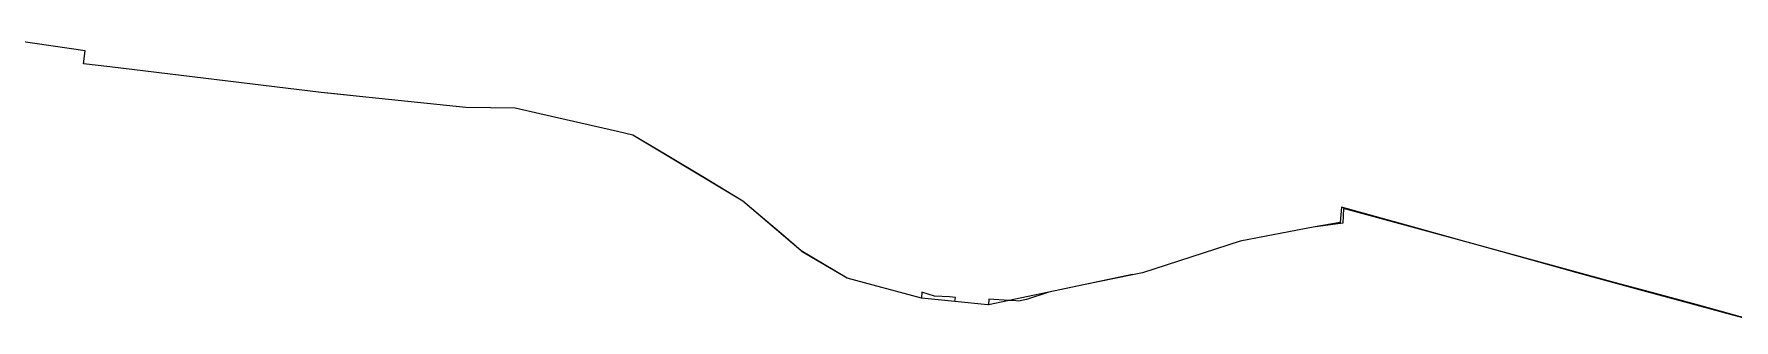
# Model space of a CAD drawing. Header units: inches. Extents: x 11258954 to 11313122, y 3645444 to 3695200.
# Drawn here: x 11265337 to 11268222, y 3651077 to 3651563 of the extents above; entities that cross this region are included whole.
import ezdxf

# ---------------------------------------------------------------- set-up
doc = ezdxf.new("R2010")
doc.units = ezdxf.units.IN
doc.header["$MEASUREMENT"] = 0
for name, color, linetype in [('SchoolBoardDistrict', 253, 'Continuous'), ('SchoolZone_Elementary', 251, 'Continuous'), ('SchoolZone_High', 63, 'Continuous'), ('SchoolZone_Middle', 154, 'Continuous')]:
    doc.layers.add(name, color=color, linetype=linetype)

msp = doc.modelspace()

# ---------------------------------------------------------------- linework, layer by layer
at = {"layer": 'SchoolBoardDistrict'}
msp.add_lwpolyline([(11268249.982, 3651078.0225), (11268145.719, 3651106.25), (11268074.375, 3651125.625), (11268005.844, 3651144.1875), (11267949.969, 3651159.3125), (11267930.3125, 3651164.8125), (11267828.75, 3651193.0625), (11267765.4065, 3651210.75), (11267670.2815, 3651237.25), (11267556, 3651269.0625), (11267553.932, 3651243.2155), (11267507.8935, 3651235.367), (11267384.0235, 3651211.447), (11267218.425, 3651157.89), (11267201.32, 3651154.32), (11267118.492, 3651137.034), (11267078.004, 3651128.584), (11267059.5515, 3651124.733), (11267021.389, 3651116.768), (11266992.15, 3651110.6655), (11266956.8295, 3651103.2945), (11266955.6865, 3651103.056), (11266900.141, 3651108.685), (11266843.375, 3651114.4375), (11266717.469, 3651148.6875), (11266640.9065, 3651193.5), (11266639.1565, 3651195), (11266540.25, 3651279.4375), (11266353.6565, 3651391.75), (11266327.5, 3651397.6875), (11266215.219, 3651423.25), (11266153.594, 3651437.3125), (11266070.0315, 3651438.75), (11265889.719, 3651456.9375), (11265852.696, 3651460.9055), (11265824.4065, 3651463.9375), (11265465.6875, 3651507.5625), (11265440.667, 3651510.5495), (11265421.1875, 3651512.875), (11265424, 3651535.0625), (11265225.3125, 3651563.4375)], dxfattribs=at)
at = {"layer": 'SchoolZone_Elementary'}
msp.add_polyline3d([(11268253.7865, 3651077.4615, 0), (11268158.0285, 3651103.6035, 0), (11268082.7625, 3651124.151, 0), (11268015.24, 3651142.585, 0), (11267940.964, 3651162.8625, 0), (11267839.6905, 3651190.51, 0), (11267771.6635, 3651209.0815, 0), (11267559.8075, 3651266.918, 0), (11267558.435, 3651241.866, 0), (11267507.8935, 3651235.367, 0), (11267384.0235, 3651211.447, 0), (11267218.425, 3651157.89, 0), (11267201.32, 3651154.32, 0), (11267201.285, 3651154.675, 0), (11267059.5515, 3651124.733, 0), (11267021.3085, 3651112.1665, 0), (11267008.2655, 3651109.727, 0), (11267003.5065, 3651110.004, 0), (11266992.1485, 3651110.6655, 0), (11266957.4355, 3651112.6875, 0), (11266956.8295, 3651103.2945, 0), (11266955.6865, 3651103.056, 0), (11266900.141, 3651108.685, 0), (11266900.956, 3651115.811, 0), (11266891.036, 3651117.0735, 0), (11266865.4095, 3651118.1735, 0), (11266843.8995, 3651124.875, 0), (11266843.375, 3651114.4375, 0), (11266717.469, 3651148.6875, 0), (11266639.1565, 3651195, 0), (11266609.4595, 3651220.353, 0), (11266540.25, 3651279.4375, 0), (11266474.875, 3651318.8125, 0), (11266408.8125, 3651358.5625, 0), (11266353.6565, 3651391.75, 0), (11266327.5, 3651397.6875, 0), (11266215.219, 3651423.25, 0), (11266153.594, 3651437.3125, 0), (11266070.0315, 3651438.75, 0), (11265889.719, 3651456.9375, 0), (11265824.4065, 3651463.9375, 0), (11265465.6875, 3651507.5625, 0), (11265421.1875, 3651512.875, 0), (11265424, 3651535.0625, 0), (11265225.3125, 3651563.4375, 0)], dxfattribs=at)
at = {"layer": 'SchoolZone_High'}
msp.add_polyline3d([(11268253.7865, 3651077.4615, 0), (11268158.0285, 3651103.6035, 0), (11268082.7625, 3651124.151, 0), (11268015.24, 3651142.585, 0), (11267940.964, 3651162.8625, 0), (11267839.6905, 3651190.51, 0), (11267771.6635, 3651209.0815, 0), (11267559.8075, 3651266.918, 0), (11267558.435, 3651241.866, 0), (11267507.8935, 3651235.367, 0), (11267384.0235, 3651211.447, 0), (11267218.425, 3651157.89, 0), (11267201.32, 3651154.32, 0), (11267201.285, 3651154.675, 0), (11267059.5515, 3651124.733, 0), (11267021.3085, 3651112.1665, 0), (11267008.2655, 3651109.727, 0), (11267003.5065, 3651110.004, 0), (11266992.1485, 3651110.6655, 0), (11266957.4355, 3651112.6875, 0), (11266956.8295, 3651103.2945, 0), (11266955.6865, 3651103.056, 0), (11266900.141, 3651108.685, 0), (11266900.956, 3651115.811, 0), (11266891.036, 3651117.0735, 0), (11266865.4095, 3651118.1735, 0), (11266843.8995, 3651124.875, 0), (11266843.375, 3651114.4375, 0), (11266717.469, 3651148.6875, 0), (11266639.1565, 3651195, 0), (11266609.4595, 3651220.353, 0), (11266540.25, 3651279.4375, 0), (11266474.875, 3651318.8125, 0), (11266408.8125, 3651358.5625, 0), (11266353.6565, 3651391.75, 0), (11266327.5, 3651397.6875, 0), (11266215.219, 3651423.25, 0), (11266153.594, 3651437.3125, 0), (11266070.0315, 3651438.75, 0), (11265889.719, 3651456.9375, 0), (11265824.4065, 3651463.9375, 0), (11265465.6875, 3651507.5625, 0), (11265421.1875, 3651512.875, 0), (11265424, 3651535.0625, 0), (11265225.3125, 3651563.4375, 0)], dxfattribs=at)
at = {"layer": 'SchoolZone_Middle'}
msp.add_polyline3d([(11268253.7865, 3651077.4615, 0), (11268158.0285, 3651103.6035, 0), (11268082.7625, 3651124.151, 0), (11268015.24, 3651142.585, 0), (11267940.964, 3651162.8625, 0), (11267839.6905, 3651190.51, 0), (11267771.6635, 3651209.0815, 0), (11267559.8075, 3651266.918, 0), (11267558.435, 3651241.866, 0), (11267507.8935, 3651235.367, 0), (11267384.0235, 3651211.447, 0), (11267218.425, 3651157.89, 0), (11267201.32, 3651154.32, 0), (11267201.285, 3651154.675, 0), (11267059.5515, 3651124.733, 0), (11267021.3085, 3651112.1665, 0), (11267008.2655, 3651109.727, 0), (11267003.5065, 3651110.004, 0), (11266992.1485, 3651110.6655, 0), (11266957.4355, 3651112.6875, 0), (11266956.8295, 3651103.2945, 0), (11266955.6865, 3651103.056, 0), (11266900.141, 3651108.685, 0), (11266900.956, 3651115.811, 0), (11266891.036, 3651117.0735, 0), (11266865.4095, 3651118.1735, 0), (11266843.8995, 3651124.875, 0), (11266843.375, 3651114.4375, 0), (11266717.469, 3651148.6875, 0), (11266639.1565, 3651195, 0), (11266609.4595, 3651220.353, 0), (11266540.25, 3651279.4375, 0), (11266474.875, 3651318.8125, 0), (11266408.8125, 3651358.5625, 0), (11266353.6565, 3651391.75, 0), (11266327.5, 3651397.6875, 0), (11266215.219, 3651423.25, 0), (11266153.594, 3651437.3125, 0), (11266070.0315, 3651438.75, 0), (11265889.719, 3651456.9375, 0), (11265824.4065, 3651463.9375, 0), (11265465.6875, 3651507.5625, 0), (11265421.1875, 3651512.875, 0), (11265424, 3651535.0625, 0), (11265225.3125, 3651563.4375, 0)], dxfattribs=at)

doc.saveas('drawing.dxf')
